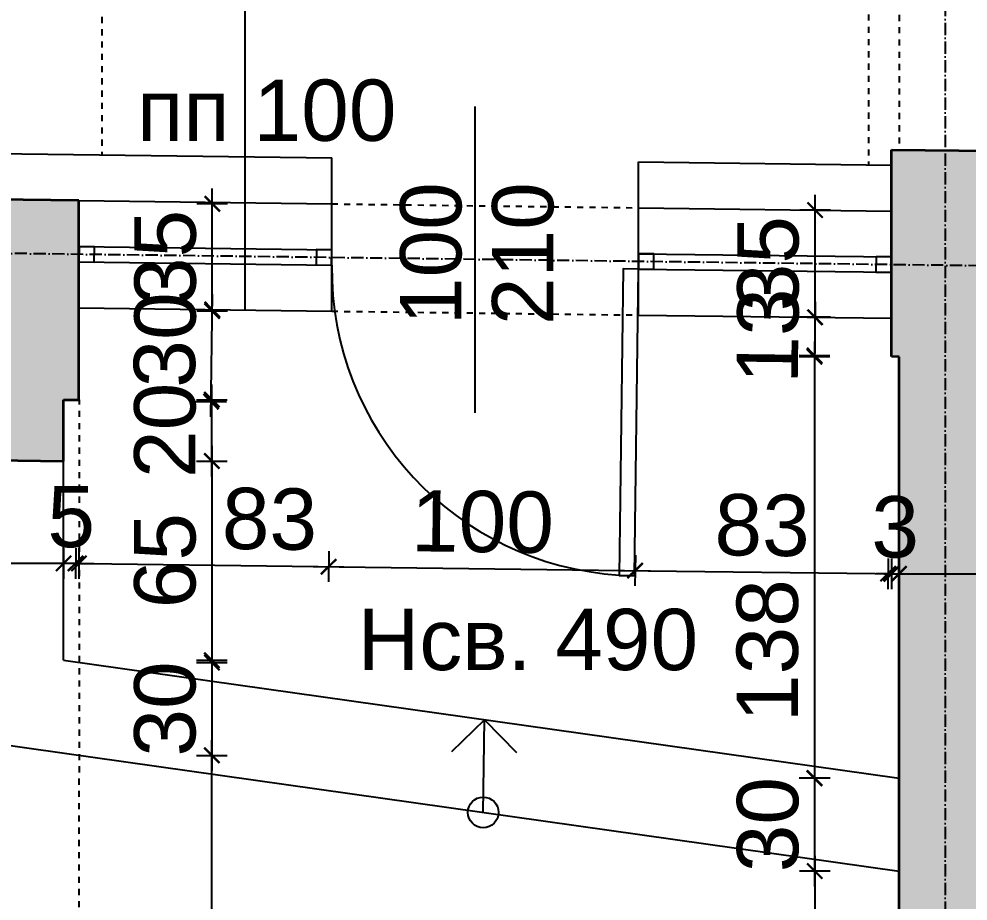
# Model space of a CAD drawing. Header units: inches. Extents: x -72385 to 39588, y -6525 to 66685.
# Drawn here: x -46856.9 to -46547.3, y 23829.2 to 24117 of the extents above; entities that cross this region are included whole.
import ezdxf

# ---------------------------------------------------------------- set-up
doc = ezdxf.new("R2010")
doc.units = ezdxf.units.IN
doc.header["$MEASUREMENT"] = 0
doc.linetypes.add('DashDot', pattern=[0.6, 0.4, -0.1, 0, -0.1])
doc.linetypes.add('Hidden', pattern=[0.4, 0.2, -0.2])
for name, color, linetype, lineweight in [('Врати', 251, 'Continuous', 25), ('Изгледни линии', 253, 'Continuous', 25), ('Надписи Hсв', 252, 'Continuous', 25), ('Надписи врати', 252, 'Continuous', 25), ('Надписи коти външни', 252, 'Continuous', 25), ('Надписи коти вътрешни', 252, 'Continuous', 25), ('Надписи нива', 252, 'Continuous', 25), ('Надписи прозорци', 252, 'Continuous', 25), ('Оси', 252, 'DashDot', 25), ('Прозорци', 251, 'Continuous', 25), ('Пунктир', 253, 'Hidden', 25), ('Разрезни линии', 7, 'Continuous', 35), ('Щрих стени', 254, 'Continuous', 25)]:
    doc.layers.add(name, color=color, linetype=linetype, lineweight=lineweight)
doc.styles.add('Arial Regular', font='arial.ttf')
doc.styles.get("Standard").update_dxf_attribs({"font": 'arial.ttf'})
doc.dimstyles.new('Annotative', dxfattribs={"dimscale": 0, "dimtxt": 20, "dimasz": 5, "dimexe": 5, "dimexo": 5, "dimgap": 5, "dimtad": 1, "dimdec": 0, "dimzin": 0, "dimdsep": 46, "dimtxsty": 'Standard', "dimblk": 'ARCHTICK', "dimcen": 5, "dimdle": 5, "dimadec": 0, "dimazin": 0, "dimtfac": 1, "dimtdec": 0, "dimtofl": 0, "dimtmove": 0, "dimatfit": 3, "dimldrblk": 'ARCHTICK', "dimfxl": 5, "dimfxlon": 1, "dimtolj": 1, "dimtzin": 0, "dimarcsym": 1})

# ---------------------------------------------------------------- blocks, each defined once
blk = doc.blocks.new('_ArchTick')
at = {"color": 0, "linetype": 'ByBlock', "const_width": 0.15}
blk.add_lwpolyline([(-0.5, -0.5), (0.5, 0.5)], dxfattribs=at)
blk = doc.blocks.new('*D2463')
at = {"layer": 'Defpoints', "color": 0, "ltscale": 50, "transparency": 16777216}
for p in [(-46837.19, 23876.75), (-46793.97, 23876.75), (-46839.84, 23455.21)]:
    blk.add_point(p, dxfattribs=at)
at = {"layer": 'Надписи коти вътрешни', "color": 0, "lineweight": -2, "ltscale": 50, "transparency": 16777216}
for p, q in [((-46793.97, 23450.21), (-46793.97, 23881.75)), ((-46798.97, 23876.75), (-46788.97, 23876.75)), ((-46798.97, 23455.21), (-46788.97, 23455.21))]:
    blk.add_line(p, q, dxfattribs=at)
at = {"layer": 'Надписи коти вътрешни', "color": 0, "lineweight": -2, "ltscale": 50, "transparency": 16777216, "xscale": 5, "yscale": 5, "zscale": 5}
for p, rotation in [((-46793.97, 23876.75), 90), ((-46793.97, 23455.21), 270)]:
    blk.add_blockref('_ArchTick', p, dxfattribs=dict(at, rotation=rotation))
at = {"layer": 'Надписи коти вътрешни', "color": 0, "ltscale": 50, "transparency": 16777216, "insert": (-46809.01, 23665.98), "char_height": 20, "attachment_point": 5, "rotation": 90}
blk.add_mtext('\\A1;422', dxfattribs=at)
blk = doc.blocks.new('*D2399')
at = {"layer": 'Defpoints', "color": 0, "ltscale": 50, "transparency": 16777216}
for p in [(-46569.84, 23839.01), (-46597.34, 23471.77), (-46569.84, 23471.77)]:
    blk.add_point(p, dxfattribs=at)
at = {"layer": 'Надписи коти вътрешни', "color": 0, "lineweight": -2, "ltscale": 50, "transparency": 16777216}
for p, q in [((-46597.34, 23844.01), (-46597.34, 23466.77)), ((-46592.34, 23839.01), (-46602.34, 23839.01)), ((-46592.34, 23471.77), (-46602.34, 23471.77))]:
    blk.add_line(p, q, dxfattribs=at)
at = {"layer": 'Надписи коти вътрешни', "color": 0, "lineweight": -2, "ltscale": 50, "transparency": 16777216, "xscale": 5, "yscale": 5, "zscale": 5}
for p, rotation in [((-46597.34, 23839.01), 90), ((-46597.34, 23471.77), 270)]:
    blk.add_blockref('_ArchTick', p, dxfattribs=dict(at, rotation=rotation))
at = {"layer": 'Надписи коти вътрешни', "color": 0, "ltscale": 50, "transparency": 16777216, "insert": (-46612.56, 23655.39), "char_height": 20, "attachment_point": 5, "rotation": 90}
blk.add_mtext('\\A1;367', dxfattribs=at)
blk = doc.blocks.new('*D2401')
at = {"layer": 'Defpoints', "color": 0, "ltscale": 50, "transparency": 16777216}
for p in [(-46572.18, 24019.35), (-46597.4, 24007.17), (-46572.34, 24006.85)]:
    blk.add_point(p, dxfattribs=at)
at = {"layer": 'Надписи коти вътрешни', "color": 0, "lineweight": -2, "ltscale": 50, "transparency": 16777216}
for p, q in [((-46597.18, 24024.67), (-46597.46, 24002.17)), ((-46592.24, 24019.6), (-46602.24, 24019.73)), ((-46592.4, 24007.1), (-46602.4, 24007.23))]:
    blk.add_line(p, q, dxfattribs=at)
at = {"layer": 'Надписи коти вътрешни', "color": 0, "lineweight": -2, "ltscale": 50, "transparency": 16777216, "xscale": 5, "yscale": 5, "zscale": 5}
for p, rotation in [((-46597.24, 24019.67), 89.27062865240303), ((-46597.4, 24007.17), 269.270628652403)]:
    blk.add_blockref('_ArchTick', p, dxfattribs=dict(at, rotation=rotation))
at = {"layer": 'Надписи коти вътрешни', "color": 0, "ltscale": 50, "transparency": 16777216, "insert": (-46612.54, 24013.61), "char_height": 20, "attachment_point": 5, "rotation": 89.2706}
blk.add_mtext('\\A1;13', dxfattribs=at)
blk = doc.blocks.new('*D2404')
at = {"layer": 'Defpoints', "color": 0, "ltscale": 50, "transparency": 16777216}
for p in [(-46872.34, 24023.14), (-46842.34, 23992.78), (-46872.34, 23939.37)]:
    blk.add_point(p, dxfattribs=at)
at = {"layer": 'Надписи коти вътрешни', "color": 0, "lineweight": -2, "ltscale": 50, "transparency": 16777216}
for p, q in [((-46872.34, 23944.37), (-46872.34, 23934.37)), ((-46842.34, 23944.37), (-46842.34, 23934.37)), ((-46872.34, 23939.37), (-46915.9, 23939.37)), ((-46837.34, 23939.37), (-46872.34, 23939.37))]:
    blk.add_line(p, q, dxfattribs=at)
at = {"layer": 'Надписи коти вътрешни', "color": 0, "lineweight": -2, "ltscale": 50, "transparency": 16777216, "xscale": 5, "yscale": 5, "zscale": 5, "rotation": 180}
blk.add_blockref('_ArchTick', (-46872.34, 23939.37), dxfattribs=at)
at = {"layer": 'Надписи коти вътрешни', "color": 0, "lineweight": -2, "ltscale": 50, "transparency": 16777216, "xscale": 5, "yscale": 5, "zscale": 5}
blk.add_blockref('_ArchTick', (-46842.34, 23939.37), dxfattribs=at)
at = {"layer": 'Надписи коти вътрешни', "color": 0, "ltscale": 50, "transparency": 16777216, "insert": (-46896.62, 23954.59), "char_height": 20, "attachment_point": 5}
blk.add_mtext('\\A1;30', dxfattribs=at)
blk = doc.blocks.new('*D2405')
at = {"layer": 'Defpoints', "color": 0, "ltscale": 50, "transparency": 16777216}
for p in [(-46837.34, 24022.72), (-46754.83, 24021.67), (-46755.89, 23938.33)]:
    blk.add_point(p, dxfattribs=at)
at = {"layer": 'Надписи коти вътрешни', "color": 0, "lineweight": -2, "ltscale": 50, "transparency": 16777216}
for p, q in [((-46838.33, 23944.38), (-46838.46, 23934.38)), ((-46755.83, 23943.33), (-46755.96, 23933.33)), ((-46843.4, 23939.45), (-46750.89, 23938.27))]:
    blk.add_line(p, q, dxfattribs=at)
at = {"layer": 'Надписи коти вътрешни', "color": 0, "lineweight": -2, "ltscale": 50, "transparency": 16777216, "xscale": 5, "yscale": 5, "zscale": 5}
for p, rotation in [((-46838.4, 23939.38), 179.2706286525401), ((-46755.89, 23938.33), 359.2706286525401)]:
    blk.add_blockref('_ArchTick', p, dxfattribs=dict(at, rotation=rotation))
at = {"layer": 'Надписи коти вътрешни', "color": 0, "ltscale": 50, "transparency": 16777216, "insert": (-46775.15, 23953.8), "char_height": 20, "attachment_point": 5, "rotation": 359.2706}
blk.add_mtext('\\A1;83', dxfattribs=at)
blk = doc.blocks.new('*D2406')
at = {"layer": 'Defpoints', "color": 0, "ltscale": 50, "transparency": 16777216}
for p in [(-46842.34, 23987.75), (-46837.34, 23987.72), (-46837.34, 23939.37)]:
    blk.add_point(p, dxfattribs=at)
at = {"layer": 'Надписи коти вътрешни', "color": 0, "lineweight": -2, "ltscale": 50, "transparency": 16777216}
for p, q in [((-46842.34, 23944.37), (-46842.34, 23934.37)), ((-46837.34, 23944.37), (-46837.34, 23934.37)), ((-46842.34, 23939.37), (-46847.34, 23939.37)), ((-46837.34, 23939.37), (-46832.34, 23939.37))]:
    blk.add_line(p, q, dxfattribs=at)
at = {"layer": 'Надписи коти вътрешни', "color": 0, "lineweight": -2, "ltscale": 50, "transparency": 16777216, "xscale": 5, "yscale": 5, "zscale": 5}
blk.add_blockref('_ArchTick', (-46842.34, 23939.37), dxfattribs=at)
at = {"layer": 'Надписи коти вътрешни', "color": 0, "lineweight": -2, "ltscale": 50, "transparency": 16777216, "xscale": 5, "yscale": 5, "zscale": 5, "rotation": 180}
blk.add_blockref('_ArchTick', (-46837.34, 23939.37), dxfattribs=at)
at = {"layer": 'Надписи коти вътрешни', "color": 0, "ltscale": 50, "transparency": 16777216, "insert": (-46839.84, 23954.54), "char_height": 20, "attachment_point": 5}
blk.add_mtext('\\A1;5', dxfattribs=at)
blk = doc.blocks.new('*D7403')
at = {"layer": 'Defpoints', "color": 0, "ltscale": 50, "transparency": 16777216}
for p in [(-46572.34, 24019.32), (-46569.84, 24019.32), (-46572.34, 23935.97)]:
    blk.add_point(p, dxfattribs=at)
at = {"layer": 'Надписи коти вътрешни', "color": 0, "lineweight": -2, "ltscale": 50, "transparency": 16777216}
for p, q in [((-46572.34, 23940.97), (-46572.34, 23930.97)), ((-46569.84, 23940.97), (-46569.84, 23930.97)), ((-46572.34, 23935.97), (-46577.34, 23935.97)), ((-46569.84, 23935.97), (-46564.84, 23935.97))]:
    blk.add_line(p, q, dxfattribs=at)
at = {"layer": 'Надписи коти вътрешни', "color": 0, "lineweight": -2, "ltscale": 50, "transparency": 16777216, "xscale": 5, "yscale": 5, "zscale": 5}
blk.add_blockref('_ArchTick', (-46572.34, 23935.97), dxfattribs=at)
at = {"layer": 'Надписи коти вътрешни', "color": 0, "lineweight": -2, "ltscale": 50, "transparency": 16777216, "xscale": 5, "yscale": 5, "zscale": 5, "rotation": 180}
blk.add_blockref('_ArchTick', (-46569.84, 23935.97), dxfattribs=at)
at = {"layer": 'Надписи коти вътрешни', "color": 0, "ltscale": 50, "transparency": 16777216, "insert": (-46571.09, 23951.19), "char_height": 20, "attachment_point": 5}
blk.add_mtext('\\A1;3', dxfattribs=at)
blk = doc.blocks.new('*D2489')
at = {"layer": 'Defpoints', "color": 0, "ltscale": 50, "transparency": 16777216}
for p in [(-46842.34, 23992.78), (-46793.97, 23992.78), (-46842.34, 23972.78)]:
    blk.add_point(p, dxfattribs=at)
at = {"layer": 'Надписи коти вътрешни', "color": 0, "lineweight": -2, "ltscale": 50, "transparency": 16777216}
for p, q in [((-46793.97, 23967.78), (-46793.97, 23997.78)), ((-46798.97, 23992.78), (-46788.97, 23992.78)), ((-46798.97, 23972.78), (-46788.97, 23972.78))]:
    blk.add_line(p, q, dxfattribs=at)
at = {"layer": 'Надписи коти вътрешни', "color": 0, "lineweight": -2, "ltscale": 50, "transparency": 16777216, "xscale": 5, "yscale": 5, "zscale": 5}
for p, rotation in [((-46793.97, 23992.78), 90), ((-46793.97, 23972.78), 270)]:
    blk.add_blockref('_ArchTick', p, dxfattribs=dict(at, rotation=rotation))
at = {"layer": 'Надписи коти вътрешни', "color": 0, "ltscale": 50, "transparency": 16777216, "insert": (-46809.18, 23982.78), "char_height": 20, "attachment_point": 5, "rotation": 90}
blk.add_mtext('\\A1;20', dxfattribs=at)
blk = doc.blocks.new('*D7318')
at = {"layer": 'Defpoints', "color": 0, "ltscale": 50, "transparency": 16777216}
for p in [(-46836.96, 24022.72), (-46793.85, 24022.17), (-46837.34, 23992.72)]:
    blk.add_point(p, dxfattribs=at)
at = {"layer": 'Надписи коти вътрешни', "color": 0, "lineweight": -2, "ltscale": 50, "transparency": 16777216}
for p, q in [((-46794.3, 23987.17), (-46793.79, 24027.17)), ((-46798.85, 24022.23), (-46788.85, 24022.11)), ((-46799.23, 23992.24), (-46789.23, 23992.11))]:
    blk.add_line(p, q, dxfattribs=at)
at = {"layer": 'Надписи коти вътрешни', "color": 0, "lineweight": -2, "ltscale": 50, "transparency": 16777216, "xscale": 5, "yscale": 5, "zscale": 5}
for p, rotation in [((-46793.85, 24022.17), 89.27062865252196), ((-46794.23, 23992.17), 269.270628652522)]:
    blk.add_blockref('_ArchTick', p, dxfattribs=dict(at, rotation=rotation))
at = {"layer": 'Надписи коти вътрешни', "color": 0, "ltscale": 50, "transparency": 16777216, "insert": (-46809.2, 24012.29), "char_height": 20, "attachment_point": 5, "rotation": 89.2706}
blk.add_mtext('\\A1;30', dxfattribs=at)
blk = doc.blocks.new('*D2490')
at = {"layer": 'Defpoints', "color": 0, "ltscale": 50, "transparency": 16777216}
for p in [(-46754.83, 24021.67), (-46654.84, 24020.4), (-46655.9, 23937.06)]:
    blk.add_point(p, dxfattribs=at)
at = {"layer": 'Надписи коти вътрешни', "color": 0, "lineweight": -2, "ltscale": 50, "transparency": 16777216}
for p, q in [((-46755.83, 23943.33), (-46755.96, 23933.33)), ((-46655.84, 23942.06), (-46655.97, 23932.06)), ((-46760.89, 23938.4), (-46650.9, 23937))]:
    blk.add_line(p, q, dxfattribs=at)
at = {"layer": 'Надписи коти вътрешни', "color": 0, "lineweight": -2, "ltscale": 50, "transparency": 16777216, "xscale": 5, "yscale": 5, "zscale": 5}
for p, rotation in [((-46755.89, 23938.33), 179.2706286525442), ((-46655.9, 23937.06), 359.2706286525442)]:
    blk.add_blockref('_ArchTick', p, dxfattribs=dict(at, rotation=rotation))
at = {"layer": 'Надписи коти вътрешни', "color": 0, "ltscale": 50, "transparency": 16777216, "insert": (-46705.7, 23952.91), "char_height": 20, "attachment_point": 5, "rotation": 359.2706}
blk.add_mtext('\\A1;100', dxfattribs=at)
blk = doc.blocks.new('*D2491')
at = {"layer": 'Defpoints', "color": 0, "ltscale": 50, "transparency": 16777216}
for p in [(-46654.84, 24020.4), (-46572.34, 24019.35), (-46573.4, 23936.01)]:
    blk.add_point(p, dxfattribs=at)
at = {"layer": 'Надписи коти вътрешни', "color": 0, "lineweight": -2, "ltscale": 50, "transparency": 16777216}
for p, q in [((-46655.84, 23942.06), (-46655.97, 23932.06)), ((-46573.33, 23941.01), (-46573.46, 23931.01)), ((-46660.9, 23937.12), (-46568.4, 23935.95))]:
    blk.add_line(p, q, dxfattribs=at)
at = {"layer": 'Надписи коти вътрешни', "color": 0, "lineweight": -2, "ltscale": 50, "transparency": 16777216, "xscale": 5, "yscale": 5, "zscale": 5}
for p, rotation in [((-46655.9, 23937.06), 179.2706286525499), ((-46573.4, 23936.01), 359.2706286525499)]:
    blk.add_blockref('_ArchTick', p, dxfattribs=dict(at, rotation=rotation))
at = {"layer": 'Надписи коти вътрешни', "color": 0, "ltscale": 50, "transparency": 16777216, "insert": (-46614.46, 23951.75), "char_height": 20, "attachment_point": 5, "rotation": 359.2706}
blk.add_mtext('\\A1;83', dxfattribs=at)
blk = doc.blocks.new('*D2492')
at = {"layer": 'Defpoints', "color": 0, "ltscale": 50, "transparency": 16777216}
for p in [(-46597.34, 23869.31), (-46569.84, 23869.31), (-46569.84, 23839.01)]:
    blk.add_point(p, dxfattribs=at)
at = {"layer": 'Надписи коти вътрешни', "color": 0, "lineweight": -2, "ltscale": 50, "transparency": 16777216}
for p, q in [((-46597.34, 23834.01), (-46597.34, 23874.31)), ((-46592.34, 23869.31), (-46602.34, 23869.31)), ((-46592.34, 23839.01), (-46602.34, 23839.01))]:
    blk.add_line(p, q, dxfattribs=at)
at = {"layer": 'Надписи коти вътрешни', "color": 0, "lineweight": -2, "ltscale": 50, "transparency": 16777216, "xscale": 5, "yscale": 5, "zscale": 5}
for p, rotation in [((-46597.34, 23869.31), 90), ((-46597.34, 23839.01), 270)]:
    blk.add_blockref('_ArchTick', p, dxfattribs=dict(at, rotation=rotation))
at = {"layer": 'Надписи коти вътрешни', "color": 0, "ltscale": 50, "transparency": 16777216, "insert": (-46612.56, 23854.16), "char_height": 20, "attachment_point": 5, "rotation": 90}
blk.add_mtext('\\A1;30', dxfattribs=at)
blk = doc.blocks.new('*D2493')
at = {"layer": 'Defpoints', "color": 0, "ltscale": 50, "transparency": 16777216}
for p in [(-46569.84, 24006.82), (-46597.46, 23869.31), (-46569.84, 23869.31)]:
    blk.add_point(p, dxfattribs=at)
at = {"layer": 'Надписи коти вътрешни', "color": 0, "lineweight": -2, "ltscale": 50, "transparency": 16777216}
for p, q in [((-46597.46, 24011.82), (-46597.46, 23864.31)), ((-46592.46, 24006.82), (-46602.46, 24006.82)), ((-46592.46, 23869.31), (-46602.46, 23869.31))]:
    blk.add_line(p, q, dxfattribs=at)
at = {"layer": 'Надписи коти вътрешни', "color": 0, "lineweight": -2, "ltscale": 50, "transparency": 16777216, "xscale": 5, "yscale": 5, "zscale": 5}
for p, rotation in [((-46597.46, 24006.82), 90), ((-46597.46, 23869.31), 270)]:
    blk.add_blockref('_ArchTick', p, dxfattribs=dict(at, rotation=rotation))
at = {"layer": 'Надписи коти вътрешни', "color": 0, "ltscale": 50, "transparency": 16777216, "insert": (-46612.68, 23910.93), "char_height": 20, "attachment_point": 5, "rotation": 90}
blk.add_mtext('\\A1;138', dxfattribs=at)
blk = doc.blocks.new('*D4098')
at = {"layer": 'Defpoints', "color": 0, "ltscale": 50, "transparency": 16777216}
for p in [(-46837.18, 23907.05), (-46837.19, 23876.75), (-46793.97, 23876.74)]:
    blk.add_point(p, dxfattribs=at)
at = {"layer": 'Надписи коти вътрешни', "color": 0, "lineweight": -2, "ltscale": 50, "transparency": 16777216}
for p, q in [((-46793.95, 23912.03), (-46793.97, 23871.74)), ((-46798.96, 23907.03), (-46788.96, 23907.03)), ((-46798.97, 23876.74), (-46788.97, 23876.73))]:
    blk.add_line(p, q, dxfattribs=at)
at = {"layer": 'Надписи коти вътрешни', "color": 0, "lineweight": -2, "ltscale": 50, "transparency": 16777216, "xscale": 5, "yscale": 5, "zscale": 5}
for p, rotation in [((-46793.96, 23907.03), 89.97844651750083), ((-46793.97, 23876.74), 269.9784465175009)]:
    blk.add_blockref('_ArchTick', p, dxfattribs=dict(at, rotation=rotation))
at = {"layer": 'Надписи коти вътрешни', "color": 0, "ltscale": 50, "transparency": 16777216, "insert": (-46809.18, 23891.89), "char_height": 20, "attachment_point": 5, "rotation": 89.9784}
blk.add_mtext('\\A1;30', dxfattribs=at)
blk = doc.blocks.new('*D2494')
at = {"layer": 'Defpoints', "color": 0, "ltscale": 50, "transparency": 16777216}
for p in [(-46842.34, 23972.78), (-46842.34, 23907.78), (-46793.97, 23907.78)]:
    blk.add_point(p, dxfattribs=at)
at = {"layer": 'Надписи коти вътрешни', "color": 0, "lineweight": -2, "ltscale": 50, "transparency": 16777216}
for p, q in [((-46793.97, 23977.78), (-46793.97, 23902.78)), ((-46798.97, 23972.78), (-46788.97, 23972.78)), ((-46798.97, 23907.78), (-46788.97, 23907.78))]:
    blk.add_line(p, q, dxfattribs=at)
at = {"layer": 'Надписи коти вътрешни', "color": 0, "lineweight": -2, "ltscale": 50, "transparency": 16777216, "xscale": 5, "yscale": 5, "zscale": 5}
for p, rotation in [((-46793.97, 23972.78), 90), ((-46793.97, 23907.78), 270)]:
    blk.add_blockref('_ArchTick', p, dxfattribs=dict(at, rotation=rotation))
at = {"layer": 'Надписи коти вътрешни', "color": 0, "ltscale": 50, "transparency": 16777216, "insert": (-46809.18, 23940.28), "char_height": 20, "attachment_point": 5, "rotation": 90}
blk.add_mtext('\\A1;65', dxfattribs=at)
blk = doc.blocks.new('*D5715')
at = {"layer": 'Defpoints', "color": 0, "ltscale": 50, "transparency": 16777216}
for p in [(-46833.1, 24390.2), (-46872.34, 24058.17), (-46837.34, 24057.73)]:
    blk.add_point(p, dxfattribs=at)
at = {"layer": 'Надписи коти външни', "color": 0, "lineweight": -2, "ltscale": 50, "transparency": 16777216}
for p, q in [((-46868.17, 24385.64), (-46868.04, 24395.64)), ((-46833.17, 24385.2), (-46833.04, 24395.2)), ((-46873.1, 24390.71), (-46828.11, 24390.13))]:
    blk.add_line(p, q, dxfattribs=at)
at = {"layer": 'Надписи коти външни', "color": 0, "lineweight": -2, "ltscale": 50, "transparency": 16777216, "xscale": 5, "yscale": 5, "zscale": 5}
for p, rotation in [((-46868.1, 24390.64), 179.2706286525463), ((-46833.1, 24390.2), 359.2706286525462)]:
    blk.add_blockref('_ArchTick', p, dxfattribs=dict(at, rotation=rotation))
at = {"layer": 'Надписи коти външни', "color": 0, "ltscale": 50, "transparency": 16777216, "insert": (-46850.41, 24405.64), "char_height": 20, "attachment_point": 5, "rotation": 359.2706}
blk.add_mtext('\\A1;35', dxfattribs=at)
blk = doc.blocks.new('*D5716')
at = {"layer": 'Defpoints', "color": 0, "ltscale": 50, "transparency": 16777216}
for p in [(-46568.1, 24386.83), (-46837.34, 24057.73), (-46572.34, 24054.35)]:
    blk.add_point(p, dxfattribs=at)
at = {"layer": 'Надписи коти външни', "color": 0, "lineweight": -2, "ltscale": 50, "transparency": 16777216}
for p, q in [((-46833.17, 24385.2), (-46833.04, 24395.2)), ((-46838.1, 24390.26), (-46563.11, 24386.76)), ((-46568.17, 24381.83), (-46568.04, 24391.82))]:
    blk.add_line(p, q, dxfattribs=at)
at = {"layer": 'Надписи коти външни', "color": 0, "lineweight": -2, "ltscale": 50, "transparency": 16777216, "xscale": 5, "yscale": 5, "zscale": 5}
for p, rotation in [((-46833.1, 24390.2), 179.2706286525478), ((-46568.1, 24386.83), 359.2706286525478)]:
    blk.add_blockref('_ArchTick', p, dxfattribs=dict(at, rotation=rotation))
at = {"layer": 'Надписи коти външни', "color": 0, "ltscale": 50, "transparency": 16777216, "insert": (-46700.41, 24403.72), "char_height": 20, "attachment_point": 5, "rotation": 359.2706}
blk.add_mtext('\\A1;265', dxfattribs=at)
blk = doc.blocks.new('*D5718')
at = {"layer": 'Defpoints', "color": 0, "ltscale": 50, "transparency": 16777216}
for p in [(-46533.36, 24386.38), (-46572.34, 24074.35), (-46537.34, 24073.91)]:
    blk.add_point(p, dxfattribs=at)
at = {"layer": 'Надписи коти външни', "color": 0, "lineweight": -2, "ltscale": 50, "transparency": 16777216}
for p, q in [((-46568.42, 24381.83), (-46568.3, 24391.83)), ((-46533.42, 24381.38), (-46533.3, 24391.38)), ((-46573.36, 24386.89), (-46528.36, 24386.32))]:
    blk.add_line(p, q, dxfattribs=at)
at = {"layer": 'Надписи коти външни', "color": 0, "lineweight": -2, "ltscale": 50, "transparency": 16777216, "xscale": 5, "yscale": 5, "zscale": 5}
for p, rotation in [((-46568.36, 24386.83), 179.2706286525403), ((-46533.36, 24386.38), 359.2706286525403)]:
    blk.add_blockref('_ArchTick', p, dxfattribs=dict(at, rotation=rotation))
at = {"layer": 'Надписи коти външни', "color": 0, "ltscale": 50, "transparency": 16777216, "insert": (-46550.67, 24401.82), "char_height": 20, "attachment_point": 5, "rotation": 359.2706}
blk.add_mtext('\\A1;35', dxfattribs=at)
blk = doc.blocks.new('*D5760')
at = {"layer": 'Defpoints', "color": 0, "ltscale": 50, "transparency": 16777216}
for p in [(-40216.83, 24405.98), (-52317.34, 24127.49), (-40222.34, 23973.51)]:
    blk.add_point(p, dxfattribs=at)
at = {"layer": 'Надписи коти външни', "color": 0, "lineweight": -2, "ltscale": 50, "transparency": 16777216}
for p, q in [((-52311.9, 24554.95), (-52311.77, 24564.95)), ((-52316.83, 24560.02), (-40211.83, 24405.91)), ((-40216.9, 24400.98), (-40216.77, 24410.98))]:
    blk.add_line(p, q, dxfattribs=at)
at = {"layer": 'Надписи коти външни', "color": 0, "lineweight": -2, "ltscale": 50, "transparency": 16777216, "xscale": 5, "yscale": 5, "zscale": 5}
for p, rotation in [((-52311.83, 24559.95), 179.2706286525472), ((-40216.83, 24405.98), 359.2706286525473)]:
    blk.add_blockref('_ArchTick', p, dxfattribs=dict(at, rotation=rotation))
at = {"layer": 'Надписи коти външни', "color": 0, "ltscale": 50, "transparency": 16777216, "insert": (-46264.14, 24498.18), "char_height": 20, "attachment_point": 5, "rotation": 359.2706}
blk.add_mtext('\\A1;12095', dxfattribs=at)
blk = doc.blocks.new('*D7298')
at = {"layer": 'Defpoints', "color": 0, "ltscale": 10, "transparency": 16777216}
for p in [(-46569.84, 23965.15), (-46539.84, 23965.15), (-46539.84, 23935.97)]:
    blk.add_point(p, dxfattribs=at)
at = {"layer": 'Надписи коти вътрешни', "color": 0, "lineweight": -2, "ltscale": 10, "transparency": 16777216}
for p, q in [((-46569.84, 23940.97), (-46569.84, 23930.97)), ((-46539.84, 23940.97), (-46539.84, 23930.97)), ((-46574.84, 23935.97), (-46539.84, 23935.97)), ((-46539.84, 23935.97), (-46496.27, 23935.97))]:
    blk.add_line(p, q, dxfattribs=at)
at = {"layer": 'Надписи коти вътрешни', "color": 0, "lineweight": -2, "ltscale": 10, "transparency": 16777216, "xscale": 5, "yscale": 5, "zscale": 5, "rotation": 180}
blk.add_blockref('_ArchTick', (-46569.84, 23935.97), dxfattribs=at)
at = {"layer": 'Надписи коти вътрешни', "color": 0, "lineweight": -2, "ltscale": 10, "transparency": 16777216, "xscale": 5, "yscale": 5, "zscale": 5}
blk.add_blockref('_ArchTick', (-46539.84, 23935.97), dxfattribs=at)
at = {"layer": 'Надписи коти вътрешни', "color": 0, "ltscale": 10, "transparency": 16777216, "insert": (-46515.55, 23951.19), "char_height": 20, "attachment_point": 5}
blk.add_mtext('\\A1;30', dxfattribs=at)
blk = doc.blocks.new('*D7317')
at = {"layer": 'Defpoints', "color": 0, "ltscale": 10, "transparency": 16777216}
for p in [(-46793.86, 24056.7), (-46756.87, 24056.7), (-46756.87, 24021.7)]:
    blk.add_point(p, dxfattribs=at)
at = {"layer": 'Надписи коти вътрешни', "color": 0, "lineweight": -2, "ltscale": 10, "transparency": 16777216}
for p, q in [((-46793.86, 24016.7), (-46793.86, 24061.7)), ((-46788.86, 24056.7), (-46798.86, 24056.7)), ((-46788.86, 24021.7), (-46798.86, 24021.7))]:
    blk.add_line(p, q, dxfattribs=at)
at = {"layer": 'Надписи коти вътрешни', "color": 0, "lineweight": -2, "ltscale": 10, "transparency": 16777216, "xscale": 5, "yscale": 5, "zscale": 5}
for p, rotation in [((-46793.86, 24056.7), 90), ((-46793.86, 24021.7), 270)]:
    blk.add_blockref('_ArchTick', p, dxfattribs=dict(at, rotation=rotation))
at = {"layer": 'Надписи коти вътрешни', "color": 0, "ltscale": 10, "transparency": 16777216, "insert": (-46809.08, 24039.2), "char_height": 20, "attachment_point": 5, "rotation": 90}
blk.add_mtext('\\A1;35', dxfattribs=at)
blk = doc.blocks.new('*D7319')
at = {"layer": 'Defpoints', "color": 0, "ltscale": 10, "transparency": 16777216}
for p in [(-46597.24, 24054.67), (-46560.26, 24054.67), (-46560.26, 24019.67)]:
    blk.add_point(p, dxfattribs=at)
at = {"layer": 'Надписи коти вътрешни', "color": 0, "lineweight": -2, "ltscale": 10, "transparency": 16777216}
for p, q in [((-46597.24, 24014.67), (-46597.24, 24059.67)), ((-46592.24, 24054.67), (-46602.24, 24054.67)), ((-46592.24, 24019.67), (-46602.24, 24019.67))]:
    blk.add_line(p, q, dxfattribs=at)
at = {"layer": 'Надписи коти вътрешни', "color": 0, "lineweight": -2, "ltscale": 10, "transparency": 16777216, "xscale": 5, "yscale": 5, "zscale": 5}
for p, rotation in [((-46597.24, 24054.67), 90), ((-46597.24, 24019.67), 270)]:
    blk.add_blockref('_ArchTick', p, dxfattribs=dict(at, rotation=rotation))
at = {"layer": 'Надписи коти вътрешни', "color": 0, "ltscale": 10, "transparency": 16777216, "insert": (-46612.46, 24037.17), "char_height": 20, "attachment_point": 5, "rotation": 90}
blk.add_mtext('\\A1;35', dxfattribs=at)

msp = doc.modelspace()

# ---------------------------------------------------------------- hatches: boundary and pattern name
at = {"layer": 'Щрих стени', "ltscale": 10}
h = msp.add_hatch(color=256, dxfattribs=at)
h.dxf.hatch_style = 1
h.paths.add_polyline_path([(-48702.34, 22246.32), (-48667.34, 22245.87), (-48667.34, 22280.88), (-48702.34, 22281.32)])
h.paths.add_polyline_path([(-48367.34, 22322.06), (-48402.34, 22322.51), (-48402.34, 22242.5), (-48367.34, 22242.05)])
h.paths.add_polyline_path([(-48102.34, 22273.68), (-48102.34, 22238.68), (-48067.34, 22238.24), (-48067.34, 22273.24)])
h.paths.add_polyline_path([(-47802.34, 22234.86), (-47767.34, 22234.42), (-47767.34, 22314.42), (-47802.34, 22314.87)])
h.paths.add_polyline_path([(-47809.84, 22842.51), (-47834.84, 22842.82), (-47834.84, 22807.82), (-47809.84, 22807.5), (-47759.84, 22806.87), (-47759.84, 22896.87), (-47809.84, 22897.51)])
h.paths.add_polyline_path([(-48409.84, 22815.14), (-48359.84, 22814.51), (-48359.84, 22904.51), (-48409.84, 22905.15)])
h.paths.add_polyline_path([(-47347.34, 23021.63), (-47347.34, 23051.64), (-48824.84, 23070.45), (-48824.84, 23040.44)])
h.paths.add_polyline_path([(-47139.84, 23053.99), (-47202.34, 23054.79), (-47202.34, 23049.79), (-47257.34, 23050.49), (-47257.34, 23020.49), (-47202.34, 23019.79), (-47202.34, 22849.77), (-47212.34, 22849.9), (-47212.34, 22829.9), (-47202.34, 22829.77), (-47202.34, 22262.23), (-47502.34, 22266.05), (-47502.34, 22231.04), (-47137.34, 22226.4), (-47137.34, 22306.4), (-47139.84, 22306.43), (-47139.84, 22828.98), (-46989.84, 22827.07), (-46989.84, 22857.07), (-47119.84, 22858.72), (-47119.84, 22868.73), (-47139.84, 22868.98)])
h.paths.add_polyline_path([(-47202.34, 23499.83), (-47202.34, 23459.82), (-47407.34, 23462.43), (-47407.34, 23432.43), (-47202.34, 23429.82), (-47202.34, 23214.8), (-47139.84, 23214.01), (-47139.84, 23429.03), (-46749.84, 23424.06), (-46749.84, 23454.06), (-47139.84, 23459.03), (-47139.84, 23499.03)])
h.paths.add_polyline_path([(-47139.84, 23981.57), (-47137.34, 23981.54), (-47137.34, 24061.54), (-47202.34, 24062.37), (-47202.34, 23589.83), (-47139.84, 23589.04)])
h.paths.add_polyline_path([(-47809.84, 23467.56), (-47974.84, 23469.66), (-47974.84, 23439.66), (-47834.84, 23437.87), (-47834.84, 23407.82), (-47809.84, 23407.5), (-47809.84, 23407.5), (-47759.84, 23406.87), (-47759.84, 23436.92), (-47567.34, 23434.47), (-47567.34, 23464.47), (-47759.84, 23466.92), (-47759.84, 23496.87), (-47769.84, 23497), (-47769.84, 23989.59), (-47767.34, 23989.56), (-47767.34, 24069.57), (-47802.34, 24070.01), (-47802.34, 23990), (-47799.84, 23989.97), (-47799.84, 23497.38), (-47809.84, 23497.51)])
h.paths.add_polyline_path([(-46837.34, 24057.73), (-46872.34, 24058.17), (-46872.34, 23973.16), (-46842.34, 23972.78), (-46842.34, 23992.78), (-46837.34, 23992.72)])
h.paths.add_polyline_path([(-46539.84, 23816.42), (-46379.84, 23814.38), (-46379.84, 23419.35), (-46339.84, 23418.84), (-46339.84, 23448.84), (-46349.84, 23448.97), (-46349.84, 23814), (-46159.84, 23811.58), (-46159.84, 23446.55), (-46179.84, 23446.81), (-46179.84, 23416.8), (-46089.84, 23415.66), (-46089.84, 23445.66), (-46129.84, 23446.17), (-46129.84, 23841.2), (-46539.84, 23846.42), (-46539.84, 24006.43), (-46537.34, 24006.4), (-46537.34, 24073.91), (-46572.34, 24074.35), (-46572.34, 24006.85), (-46569.84, 24006.82), (-46569.84, 23471.77), (-46589.84, 23472.03), (-46589.84, 23452.03), (-46649.84, 23452.79), (-46649.84, 23422.79), (-46539.84, 23421.39)])
h.paths.add_polyline_path([(-45939.84, 23998.8), (-45937.34, 23998.76), (-45937.34, 24066.27), (-45972.34, 24066.72), (-45972.34, 23999.21), (-45969.84, 23999.18), (-45969.84, 23444.13), (-45989.84, 23444.39), (-45989.84, 23414.39), (-45909.84, 23413.37), (-45909.84, 23443.37), (-45919.84, 23443.5), (-45919.84, 23463.5), (-45939.84, 23463.75), (-45939.84, 23563.76), (-45909.84, 23563.38), (-45909.84, 23578.38), (-45939.84, 23578.76), (-45939.84, 23668.77), (-45804.84, 23667.05), (-45804.84, 23577.04), (-45809.84, 23577.11), (-45809.84, 23562.11), (-45804.84, 23562.04), (-45804.84, 23442.03), (-45809.84, 23442.1), (-45809.84, 23412.09), (-45779.84, 23411.71), (-45779.84, 23441.71), (-45789.84, 23441.84), (-45789.84, 23666.86), (-45779.84, 23666.73), (-45779.84, 23681.73), (-45939.84, 23683.77)])
h.paths.add_polyline_path([(-45679.84, 23440.44), (-45679.84, 23410.44), (-45549.84, 23408.78), (-45549.84, 23438.79), (-45639.84, 23439.93), (-45639.84, 24007.48), (-45637.34, 24007.45), (-45637.34, 24042.45), (-45672.34, 24042.89), (-45672.34, 24007.89), (-45669.84, 24007.86), (-45669.84, 23680.33), (-45679.84, 23680.46), (-45679.84, 23665.46), (-45669.84, 23665.33), (-45669.84, 23440.31)])
h.paths.add_polyline_path([(-46159.84, 24001.6), (-46129.84, 24001.21), (-46129.84, 24068.72), (-46159.84, 24069.1)], flags=17)
h.paths.add_polyline_path([(-46349.84, 24071.52), (-46379.84, 24071.9), (-46379.84, 24004.4), (-46349.84, 24004.02)], flags=17)

# ---------------------------------------------------------------- linework, layer by layer
at = {"layer": 'Врати', "ltscale": 50}
msp.add_lwpolyline([(-46654.84, 24035.4), (-46659.84, 24035.46), (-46661.11, 23935.47), (-46656.11, 23935.41)], close=True, dxfattribs=at)
msp.add_arc((-46654.84, 24035.4), 100, 179.2704, 266.4045, dxfattribs=at)
at = {"layer": 'Изгледни линии', "ltscale": 50}
for p, q in [((-51382.34, 24130.59), (-46754.83, 24071.68)), ((-46754.83, 24021.67), (-46754.83, 24071.68)), ((-46654.84, 24020.4), (-46654.84, 24070.4)), ((-46654.84, 24070.4), (-46572.34, 24069.35)), ((-46837.34, 24057.73), (-46754.83, 24056.68)), ((-46654.84, 24055.4), (-46572.34, 24054.35)), ((-46837.34, 24022.72), (-46754.83, 24021.67)), ((-46654.84, 24020.4), (-46572.34, 24019.35)), ((-46842.34, 23907.78), (-46842.34, 23972.72)), ((-46842.34, 23907.78), (-46569.84, 23869.31)), ((-46872.34, 23881.72), (-46569.84, 23839.01))]:
    msp.add_line(p, q, dxfattribs=at)
at = {"layer": 'Надписи врати', "ltscale": 50}
msp.add_line((-46708.07, 23988.48), (-46708.07, 24088.48), dxfattribs=at)
at = {"layer": 'Надписи нива', "ltscale": 50}
for p, q in [((-46705.07, 23888.4), (-46715.82, 23877.93)), ((-46705.46, 23858.15), (-46705.07, 23888.4)), ((-46705.07, 23888.4), (-46694.6, 23877.66))]:
    msp.add_line(p, q, dxfattribs=at)
msp.add_circle((-46705.46, 23858.15), 5, dxfattribs=at)
at = {"layer": 'Надписи прозорци', "ltscale": 50}
msp.add_line((-46783.07, 24022.03), (-46783.07, 24165.18), dxfattribs=at)
at = {"layer": 'Оси', "ltscale": 10}
for p, q in [((-46554.84, 24536.67), (-46554.84, 21736.44)), ((-39839.84, 23951.14), (-52799.84, 24116.13))]:
    msp.add_line(p, q, dxfattribs=at)
at = {"layer": 'Прозорци', "ltscale": 50}
for p, q in [((-46837.34, 24042.72), (-46754.77, 24041.67)), ((-46654.78, 24040.4), (-46572.34, 24039.35)), ((-46837.34, 24037.72), (-46754.83, 24036.67)), ((-46654.84, 24035.4), (-46572.34, 24034.35))]:
    msp.add_line(p, q, dxfattribs=at)
for points in [[(-46837.34, 24037.72), (-46832.34, 24037.66), (-46832.27, 24042.66), (-46837.27, 24042.72), (-46837.34, 24037.72)], [(-46759.9, 24036.74), (-46754.9, 24036.67), (-46754.83, 24041.67), (-46759.83, 24041.74), (-46759.9, 24036.74)], [(-46654.84, 24035.4), (-46649.84, 24035.34), (-46649.78, 24040.34), (-46654.78, 24040.4), (-46654.84, 24035.4)], [(-46577.4, 24034.42), (-46572.4, 24034.36), (-46572.34, 24039.36), (-46577.34, 24039.42), (-46577.4, 24034.42)]]:
    msp.add_lwpolyline(points, dxfattribs=at)
at = {"layer": 'Пунктир', "ltscale": 10}
for p, q in [((-46829.84, 24257.65), (-46829.84, 24072.63)), ((-46579.84, 24254.46), (-46579.84, 24069.45)), ((-46569.84, 24154.33), (-46569.84, 24074.32)), ((-46754.83, 24056.68), (-46654.84, 24055.4)), ((-46754.83, 24021.67), (-46654.84, 24020.4)), ((-46837.35, 23455.18), (-46837.15, 23992.72))]:
    msp.add_line(p, q, dxfattribs=at)
at = {"layer": 'Разрезни линии', "ltscale": 50}
for p, q in [((-46572.34, 24006.85), (-46572.34, 24074.35)), ((-46572.34, 24074.35), (-46537.34, 24073.91)), ((-46837.34, 24057.73), (-46872.34, 24058.17)), ((-46837.34, 23992.72), (-46837.34, 24057.73)), ((-46569.84, 24006.82), (-46572.34, 24006.85)), ((-46569.84, 23471.77), (-46569.84, 24006.82)), ((-46842.34, 23972.78), (-46842.34, 23992.78)), ((-46842.34, 23992.78), (-46837.34, 23992.72)), ((-46872.34, 23973.16), (-46842.34, 23972.78))]:
    msp.add_line(p, q, dxfattribs=at)

# ---------------------------------------------------------------- texts
at = {"layer": 'Надписи Hсв', "ltscale": 100, "insert": (-46746.47, 23924.57), "char_height": 20, "width": 180.4891, "attachment_point": 1, "style": 'Arial Regular'}
msp.add_mtext('\\pxt8;Hсв. 490', dxfattribs=at)
at = {"layer": 'Надписи врати', "ltscale": 100, "char_height": 20, "width": 180.4891, "attachment_point": 1, "rotation": 90, "style": 'Arial Regular'}
for s, insert in [('100', (-46732.58, 24017.14)), ('210', (-46702.58, 24017.14))]:
    msp.add_mtext(s, dxfattribs=dict(at, insert=insert))
at = {"layer": 'Надписи прозорци', "ltscale": 100, "insert": (-46818.39, 24097.23), "char_height": 20, "width": 180.4891, "attachment_point": 1, "style": 'Arial Regular'}
msp.add_mtext('пп 100', dxfattribs=at)

# ---------------------------------------------------------------- dimensions: what is measured, and where the dimension line sits
at = {"layer": 'Надписи коти външни', "ltscale": 50}
dim = msp.add_aligned_dim(p1=(-52317.34, 24127.49), p2=(-40222.34, 23973.51), distance=432.5, text='12095', dimstyle='Annotative', override={"dimscale": 0, "dimtix": 0, "dimtofl": 0, "dimtmove": 0, "dimatfit": 3}, dxfattribs=at)
dim.commit()
dim.dimension.update_dxf_attribs({"geometry": '*D5760', "text_midpoint": (-46264.14, 24498.18)})
for base, p1, p2, picture, middle in [((-46833.1, 24390.2), (-46872.34, 24058.17), (-46837.34, 24057.73), '*D5715', (-46850.6, 24390.42)), ((-46533.36, 24386.38), (-46572.34, 24074.35), (-46537.34, 24073.91), '*D5718', (-46550.86, 24386.61))]:
    dim = msp.add_linear_dim(base=base, p1=p1, p2=p2, angle=359.2706, dimstyle='Annotative', override={"dimscale": 0, "dimtix": 0, "dimtofl": 0, "dimtmove": 0, "dimatfit": 3}, dxfattribs=at)
    dim.commit()
    dim.dimension.update_dxf_attribs({"geometry": picture, "text_midpoint": middle, "dimtype": 129})
dim = msp.add_aligned_dim(p1=(-46837.34, 24057.73), p2=(-46572.34, 24054.35), distance=332.5, dimstyle='Annotative', override={"dimscale": 0, "dimtix": 0, "dimtofl": 0, "dimtmove": 0, "dimatfit": 3}, dxfattribs=at)
dim.commit()
dim.dimension.update_dxf_attribs({"geometry": '*D5716', "text_midpoint": (-46700.41, 24403.72)})
at = {"layer": 'Надписи коти вътрешни', "ltscale": 10}
for base, p1, p2, angle, picture, middle in [((-46793.86, 24056.7), (-46756.87, 24021.7), (-46756.87, 24056.7), 90, '*D7317', (-46793.86, 24039.2)), ((-46597.24, 24054.67), (-46560.26, 24019.67), (-46560.26, 24054.67), 90, '*D7319', (-46597.24, 24037.17)), ((-46539.84, 23935.97), (-46569.84, 23965.15), (-46539.84, 23965.15), 0, '*D7298', (-46515.55, 23935.97))]:
    dim = msp.add_linear_dim(base=base, p1=p1, p2=p2, angle=angle, dimstyle='Annotative', override={"dimscale": 0, "dimtix": 0, "dimtofl": 0, "dimtmove": 0, "dimatfit": 3}, dxfattribs=at)
    dim.commit()
    dim.dimension.update_dxf_attribs({"geometry": picture, "text_midpoint": middle, "dimtype": 129})
at = {"layer": 'Надписи коти вътрешни', "ltscale": 50}
for base, p1, p2, angle, picture, middle, dimtype in [((-46793.85, 24022.17), (-46837.34, 23992.72), (-46836.96, 24022.72), 89.2706, '*D7318', (-46793.98, 24012.1), 129), ((-46597.40047186, 24007.16719093), (-46572.17819923, 24019.34710867), (-46572.33731907, 24006.84812147), 269.27062865, '*D2401', (-46597.32091194, 24013.41668452), 129), ((-46755.89, 23938.33), (-46837.34, 24022.72), (-46754.83, 24021.67), 359.2706, '*D2405', (-46775.35, 23938.58), 129), ((-46597.46, 23869.31), (-46569.84, 24006.82), (-46569.84, 23869.31), 90, '*D2493', (-46597.46, 23910.93), 128), ((-46793.97, 23992.78), (-46842.34, 23972.78), (-46842.34, 23992.78), 90, '*D2489', (-46793.97, 23982.78), 128), ((-46793.97, 23876.74), (-46837.18, 23907.05), (-46837.19, 23876.75), 269.9784, '*D4098', (-46793.96, 23891.88), 129), ((-46597.34, 23869.31), (-46569.84, 23839.01), (-46569.84, 23869.31), 90, '*D2492', (-46597.34, 23854.16), 128)]:
    dim = msp.add_linear_dim(base=base, p1=p1, p2=p2, angle=angle, dimstyle='Annotative', override={"dimscale": 0, "dimtix": 0, "dimtofl": 0, "dimtmove": 0, "dimatfit": 3}, dxfattribs=at)
    dim.commit()
    dim.dimension.update_dxf_attribs({"geometry": picture, "text_midpoint": middle, "dimtype": dimtype})
for base, p1, p2, picture, middle in [((-46872.34, 23939.37), (-46842.34, 23992.78), (-46872.34, 24023.14), '*D2404', (-46896.62, 23939.37)), ((-46572.33731907, 23935.96892815), (-46569.83731907, 24019.31730781), (-46572.33731907, 24019.31730781), '*D7403', (-46571.08731907, 23935.96892815)), ((-46837.34, 23939.37), (-46842.34, 23987.75), (-46837.34, 23987.72), '*D2406', (-46839.84, 23939.37))]:
    dim = msp.add_linear_dim(base=base, p1=p1, p2=p2, dimstyle='Annotative', override={"dimscale": 0, "dimtix": 0, "dimtofl": 0, "dimtmove": 0, "dimatfit": 3}, dxfattribs=at)
    dim.commit()
    dim.dimension.update_dxf_attribs({"geometry": picture, "text_midpoint": middle, "dimtype": 128})
for p1, p2, picture, middle in [((-46754.83, 24021.67), (-46654.84, 24020.4), '*D2490', (-46705.7, 23952.91)), ((-46654.84, 24020.4), (-46572.34, 24019.35), '*D2491', (-46614.46, 23951.75))]:
    dim = msp.add_aligned_dim(p1=p1, p2=p2, distance=-83.35, dimstyle='Annotative', override={"dimscale": 0, "dimtix": 0, "dimtofl": 0, "dimtmove": 0, "dimatfit": 3}, dxfattribs=at)
    dim.commit()
    dim.dimension.update_dxf_attribs({"geometry": picture, "text_midpoint": middle})
for base, p1, p2, picture, middle in [((-46793.97, 23907.78), (-46842.34, 23972.78), (-46842.34, 23907.78), '*D2494', (-46809.18, 23940.28)), ((-46793.97, 23876.75), (-46839.84, 23455.21), (-46837.19, 23876.75), '*D2463', (-46809.01, 23665.98)), ((-46597.34, 23471.77), (-46569.84, 23839.01), (-46569.84, 23471.77), '*D2399', (-46612.56, 23655.39))]:
    dim = msp.add_linear_dim(base=base, p1=p1, p2=p2, angle=90, dimstyle='Annotative', override={"dimscale": 0, "dimtix": 0, "dimtofl": 0, "dimtmove": 0, "dimatfit": 3}, dxfattribs=at)
    dim.commit()
    dim.dimension.update_dxf_attribs({"geometry": picture, "text_midpoint": middle})

doc.saveas('drawing.dxf')
